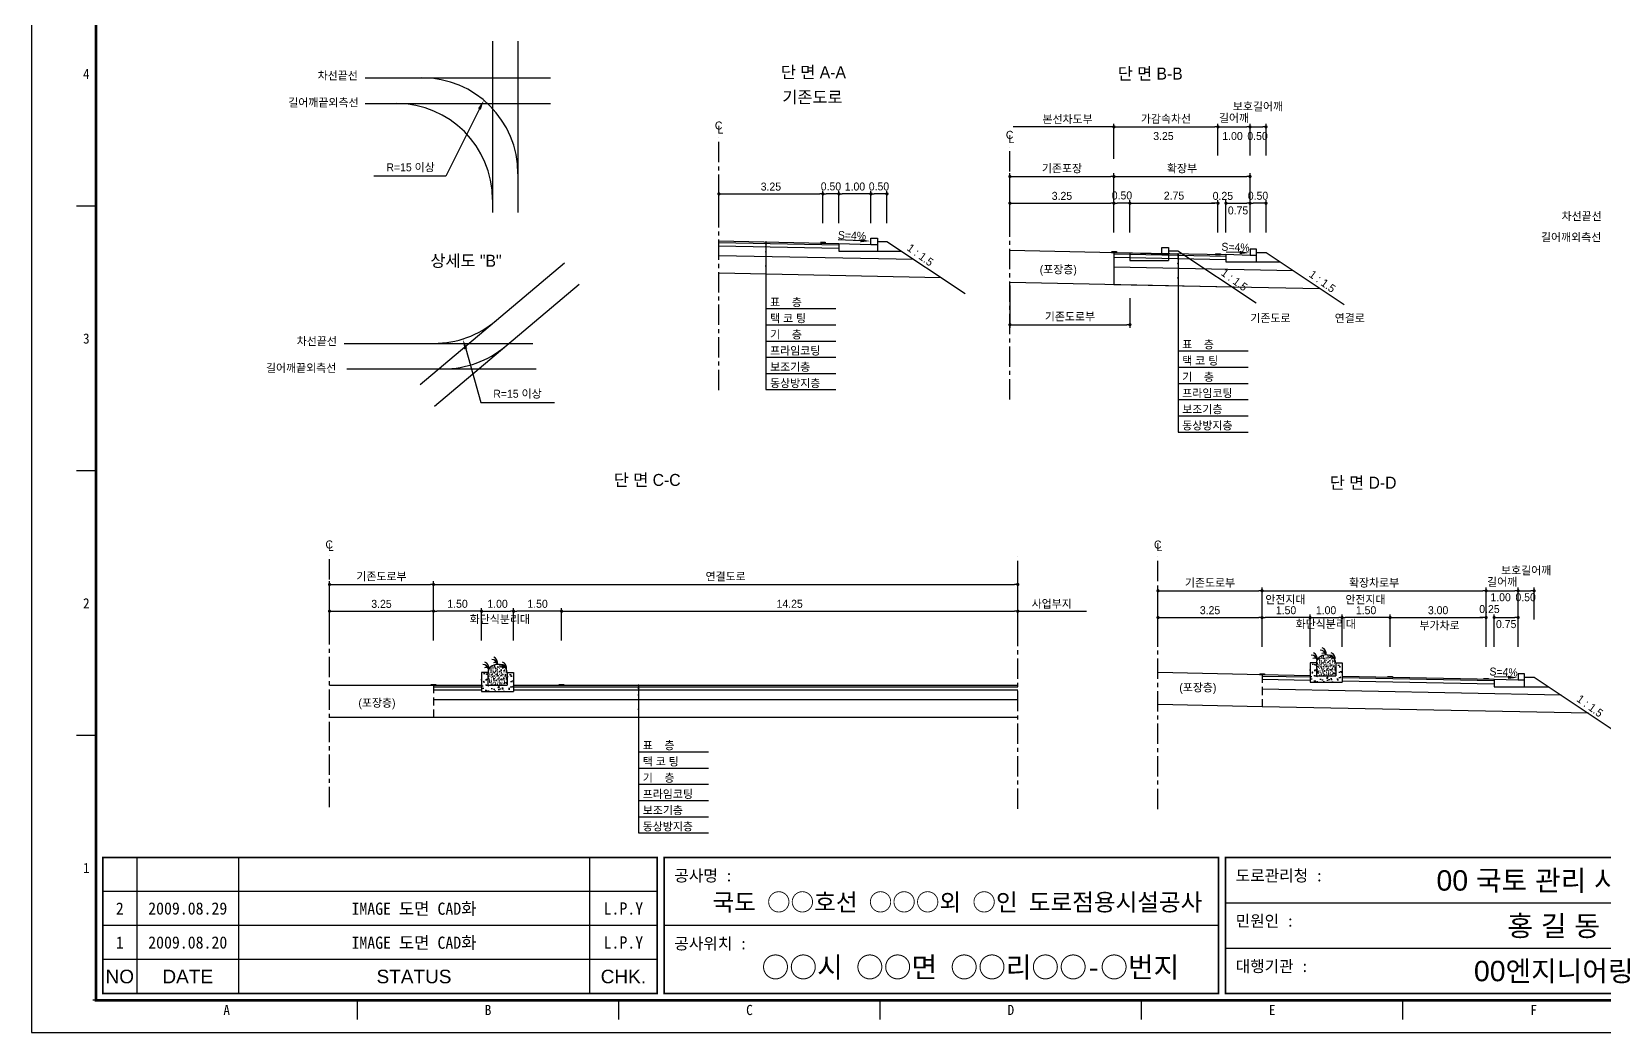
# Model space of a CAD drawing. Header units: millimetres. Extents: x 471 to 894, y -7 to 293.
# Drawn here: x 470.9 to 716.6, y -6.7 to 149.6 of the extents above; entities that cross this region are included whole.
import ezdxf
from ezdxf.enums import TextEntityAlignment as Align

# ---------------------------------------------------------------- set-up
doc = ezdxf.new("R2010")
doc.units = ezdxf.units.MM
doc.linetypes.add('CENTER', pattern=[50.8, 31.75, -6.35, 6.35, -6.35])
doc.linetypes.add('HIDDEN', pattern=[9.525, 6.35, -3.175])
for name, color, linetype in [('CC-GSTR-0004', 4, 'Continuous'), ('CZ-DIMT-0002', 7, 'Continuous'), ('CZ-EXST-0002', 1, 'Continuous'), ('CZ-LIN1-0007', 7, 'Continuous'), ('CZ-LIN2-0003', 3, 'Continuous'), ('CZ-LINE-0001', 7, 'Continuous'), ('CZ-TEXT-BOX0', 7, 'Continuous'), ('TITLE', 7, 'Continuous')]:
    doc.layers.add(name, color=color, linetype=linetype)
doc.styles.add('견고딕', font='arial.ttf')
doc.styles.add('돋움', font='')
doc.styles.add('돋음체', font='')
doc.styles.get('돋움').set_extended_font_data('Dotum')
doc.styles.get('돋음체').set_extended_font_data('DotumChe')

# ---------------------------------------------------------------- blocks, each defined once
blk = doc.blocks.new('_Dot')
at = {"color": 0, "linetype": 'ByBlock', "lineweight": -2}
blk.add_line((-0.5, 0), (-1, 0), dxfattribs=at)
at = {"color": 0, "linetype": 'ByBlock', "const_width": 0.5}
blk.add_lwpolyline([(-0.25, 0, 1), (0.25, 0, 1)], format="xyb", close=True, dxfattribs=at)

msp = doc.modelspace()

# ---------------------------------------------------------------- hatches: boundary and pattern name
at = {"layer": 'CZ-EXST-0002'}
h = msp.add_hatch(dxfattribs=at)
h.set_pattern_fill('AR-SAND', color=256, scale=0.01, style=0)
h.set_pattern_definition([(37.5, (-437.51607, 3531.87413), (-0.016000313, 0.489413237), [0, -0.38608, 0, -0.4318, 0, -0.41275]), (7.5, (-437.5161, 3531.8741), (0.44952328, 0.7168251), [0, -0.20828, 0, -0.34798, 0, -0.13335]), (327.5, (-437.8285, 3531.87413), (0.79099237, 0.001437185), [0, -0.127, 0, -0.4572, 0, -0.5969]), (317.5, (-437.8285, 3531.8741), (0.76355645, 0.22292932), [0, -0.0635, 0, -0.29972, 0, -0.3429])])
edge = h.paths.add_edge_path()
edge.add_ellipse((673.1, 51.03), major_axis=(-1.5, 0), ratio=0.829212, start_angle=180, end_angle=360)
edge.add_line((671.6, 51.03), (671.6, 49.03))
edge.add_line((671.6, 49.03), (674.6, 49.03))
edge.add_line((674.6, 49.03), (674.6, 51.03))
h = msp.add_hatch(dxfattribs=at)
h.set_pattern_fill('AR-CONC', color=256, scale=0.01, style=0)
h.set_pattern_definition([(50, (-566.919, 3530.411), (1.8218467, -0.15939086), [0.1905, -2.0955]), (355, (-566.919, 3530.411), (-0.3524283, 1.9105664), [0.1524, -1.6764]), (100.451, (-566.7671, 3530.3977), (1.469425, 1.7511669), [0.1619, -1.7809]), (46.1842, (-566.919, 3530.919), (2.7107904, -0.4204233), [0.28575, -3.14325]), (96.6356, (-566.693, 3530.884), (2.3740423, 2.4742556), [0.24285, -2.67135]), (351.184, (-566.919, 3530.919), (2.374046, 2.4742512), [0.2286, -2.5146]), (21, (-566.665, 3530.792), (1.5161488, -1.0226552), [0.1905, -2.0955]), (326, (-566.665, 3530.792), (0.6180203, 1.8418797), [0.1524, -1.6764]), (71.4514, (-566.5386, 3530.7067), (2.1341649, 0.8192286), [0.1619, -1.7809]), (37.5, (-566.91894, 3530.41095), (0.03088603, 0.84555039), [0, -1.65608, 0, -1.7018, 0, -1.68275]), (7.5, (-566.9189, 3530.41095), (0.66819663, 1.00180575), [0, -0.97028, 0, -1.61798, 0, -0.64135]), (327.5, (-567.48536, 3530.41095), (1.35590595, -0.05728744), [0, -0.635, 0, -1.9812, 0, -2.6289]), (317.5, (-567.7394, 3530.411), (1.4812918, 0.2542649), [0, -0.8255, 0, -1.31572, 0, -1.8669])])
h.paths.add_polyline_path([(546.2, 46.56), (546.2, 49.56), (545.2, 49.56), (545.2, 47.56), (542.2, 47.56), (542.2, 49.56), (541.2, 49.56), (541.2, 46.56)])
h = msp.add_hatch(dxfattribs=at)
h.set_pattern_fill('AR-SAND', color=256, scale=0.01, style=0)
h.set_pattern_definition([(37.5, (-566.91894, 3530.41095), (-0.016000313, 0.489413237), [0, -0.38608, 0, -0.4318, 0, -0.41275]), (7.5, (-566.91894, 3530.41095), (0.44952328, 0.7168251), [0, -0.20828, 0, -0.34798, 0, -0.13335]), (327.5, (-567.23136, 3530.41095), (0.79099237, 0.001437185), [0, -0.127, 0, -0.4572, 0, -0.5969]), (317.5, (-567.23136, 3530.41095), (0.76355645, 0.22292932), [0, -0.0635, 0, -0.29972, 0, -0.3429])])
edge = h.paths.add_edge_path()
edge.add_ellipse((543.7, 49.56), major_axis=(-1.5, 0), ratio=0.829212, start_angle=180, end_angle=360)
edge.add_line((542.2, 49.56), (542.2, 47.56))
edge.add_line((542.2, 47.56), (545.2, 47.56))
edge.add_line((545.2, 47.56), (545.2, 49.56))
h = msp.add_hatch(dxfattribs=at)
h.set_pattern_fill('AR-CONC', color=256, scale=0.01, style=0)
h.set_pattern_definition([(50, (-437.516, 3531.8741), (1.8218467, -0.15939086), [0.1905, -2.0955]), (355, (-437.516, 3531.8741), (-0.3524283, 1.9105664), [0.1524, -1.6764]), (100.451, (-437.3643, 3531.8608), (1.469425, 1.7511669), [0.1619, -1.7809]), (46.1842, (-437.516, 3532.3821), (2.7107904, -0.4204233), [0.28575, -3.14325]), (96.6356, (-437.2902, 3532.347), (2.3740423, 2.4742556), [0.24285, -2.67135]), (351.184, (-437.516, 3532.382), (2.374046, 2.4742512), [0.2286, -2.5146]), (21, (-437.262, 3532.2551), (1.5161488, -1.0226552), [0.1905, -2.0955]), (326, (-437.262, 3532.2551), (0.6180203, 1.8418797), [0.1524, -1.6764]), (71.4514, (-437.1357, 3532.1699), (2.1341649, 0.8192286), [0.1619, -1.7809]), (37.5, (-437.5161, 3531.8741), (0.03088603, 0.84555039), [0, -1.65608, 0, -1.7018, 0, -1.68275]), (7.5, (-437.5161, 3531.8741), (0.66819663, 1.00180575), [0, -0.97028, 0, -1.61798, 0, -0.64135]), (327.5, (-438.0825, 3531.8741), (1.35590595, -0.05728744), [0, -0.635, 0, -1.9812, 0, -2.6289]), (317.5, (-438.3365, 3531.8741), (1.4812918, 0.2542649), [0, -0.8255, 0, -1.31572, 0, -1.8669])])
h.paths.add_polyline_path([(675.6, 48.03), (675.6, 51.03), (674.6, 51.03), (674.6, 49.03), (671.6, 49.03), (671.6, 51.03), (670.6, 51.03), (670.6, 48.03)])
at = {"layer": 'CZ-LIN1-0007'}
for points in [[(594.89, 116.6), (594.89, 116.72), (594.14, 116.74), (594.14, 116.61)], [(640.35, 115.14), (640.35, 115.26), (639.6, 115.28), (639.6, 115.15)], [(656.6, 114.81), (656.6, 114.94), (655.85, 114.95), (655.85, 114.83)], [(663.47, 49.18), (663.48, 49.31), (662.73, 49.32), (662.72, 49.2)], [(534.07, 47.56), (534.07, 47.69), (533.32, 47.69), (533.32, 47.56)], [(554.07, 47.56), (554.07, 47.69), (553.32, 47.69), (553.32, 47.56)], [(683.47, 48.78), (683.48, 48.91), (682.73, 48.92), (682.72, 48.8)], [(698.47, 48.48), (698.48, 48.61), (697.73, 48.62), (697.72, 48.5)]]:
    msp.add_hatch(color=256, dxfattribs=at).paths.add_polyline_path(points)

# ---------------------------------------------------------------- linework, layer by layer
at = {"color": 0, "linetype": 'ByBlock', "lineweight": -2}
for p, q in [((639.72, 134.74), (639.47, 134.74)), ((625.2, 59.11), (625.45, 59.11))]:
    msp.add_line(p, q, dxfattribs=at)
at = {"color": 0, "linetype": 'ByBlock', "const_width": 0.25}
for points in [[(639.85, 134.74, 1), (640.1, 134.74, 1)], [(625.07, 59.11, 1), (624.82, 59.11, 1)]]:
    msp.add_lwpolyline(points, format="xyb", close=True, dxfattribs=at)
at = {"layer": 'CC-GSTR-0004'}
for p, q in [((597.02, 116.55), (602.02, 116.35)), ((597.02, 116.55), (597.02, 115.35)), ((602.02, 117.35), (603.02, 117.35)), ((602.02, 116.35), (602.02, 117.35)), ((602.02, 116.35), (603.02, 116.35)), ((603.02, 117.35), (603.02, 115.35)), ((597.02, 115.35), (603.02, 115.35))]:
    msp.add_line(p, q, dxfattribs=at)
for points in [[(662.22, 114.65), (661.22, 114.65), (657.47, 114.8), (657.47, 113.65), (662.22, 113.65), (662.22, 115.65), (661.22, 115.65), (661.22, 114.65)], [(704.1, 48.32), (703.1, 48.32), (699.35, 48.47), (699.35, 47.32), (704.1, 47.32), (704.1, 49.32), (703.1, 49.32), (703.1, 48.32)]]:
    msp.add_lwpolyline(points, dxfattribs=at)
at = {"layer": 'CZ-EXST-0002'}
for p, q in [((542.91, 148.15), (542.91, 121.37)), ((546.89, 148.15), (546.89, 121.37)), ((523.01, 142.42), (551.96, 142.42)), ((523.01, 138.4), (551.96, 138.4)), ((647.47, 115.9), (648.47, 115.9)), ((647.47, 114.9), (647.47, 115.9)), ((648.47, 115.9), (648.47, 113.9)), ((531.62, 94.51), (554.17, 113.5)), ((623.72, 115.47), (642.47, 115.1)), ((642.47, 115.1), (647.47, 114.9)), ((642.47, 115.1), (642.47, 113.9)), ((642.47, 113.9), (648.47, 113.9)), ((647.47, 114.9), (648.47, 114.9)), ((648.47, 115.4), (649.97, 115.4)), ((649.97, 115.4), (662.18, 107.26)), ((533.83, 91.14), (556.43, 110.17)), ((623.72, 110.47), (658.4, 109.78)), ((519.75, 100.94), (549.23, 100.94)), ((520.16, 96.94), (549.71, 96.94)), ((663.1, 49.19), (646.85, 49.52)), ((517.45, 47.56), (533.7, 47.56)), ((663.1, 44.19), (646.85, 44.52)), ((517.45, 42.56), (533.7, 42.56))]:
    msp.add_line(p, q, dxfattribs=at)
at = {"layer": 'CZ-LIN1-0007'}
for p, q in [((594.14, 116.74), (594.89, 116.72)), ((594.14, 116.61), (594.89, 116.6)), ((594.89, 116.72), (594.89, 116.6)), ((639.6, 115.28), (640.35, 115.26)), ((639.6, 115.15), (640.35, 115.14)), ((640.35, 115.26), (640.35, 115.14)), ((655.85, 114.95), (656.6, 114.94)), ((655.85, 114.83), (656.6, 114.81)), ((656.6, 114.94), (656.6, 114.81)), ((662.72, 49.2), (662.73, 49.32)), ((663.47, 49.18), (662.72, 49.2)), ((662.73, 49.32), (663.48, 49.31)), ((663.48, 49.31), (663.47, 49.18)), ((533.32, 47.56), (533.32, 47.69)), ((533.32, 47.69), (534.07, 47.69)), ((534.07, 47.56), (533.32, 47.56)), ((534.07, 47.69), (534.07, 47.56)), ((553.32, 47.69), (554.07, 47.69)), ((553.32, 47.56), (553.32, 47.69)), ((554.07, 47.56), (553.32, 47.56)), ((554.07, 47.69), (554.07, 47.56)), ((682.72, 48.8), (682.73, 48.92)), ((683.47, 48.78), (682.72, 48.8)), ((682.73, 48.92), (683.48, 48.91)), ((683.48, 48.91), (683.47, 48.78)), ((697.72, 48.5), (697.73, 48.62)), ((698.47, 48.48), (697.72, 48.5)), ((697.73, 48.62), (698.48, 48.61)), ((698.48, 48.61), (698.47, 48.48))]:
    msp.add_line(p, q, dxfattribs=at)
at = {"layer": 'CZ-LIN2-0003'}
for p, q in [((578.27, 116.93), (597.02, 116.55)), ((578.27, 116.68), (597.02, 116.3)), ((578.27, 116.18), (597.02, 115.8)), ((603.02, 116.85), (604.52, 116.85)), ((604.52, 116.85), (616.72, 108.72)), ((578.27, 114.68), (608.69, 114.07)), ((603.02, 115.35), (606.77, 115.35)), ((639.97, 115.15), (639.97, 110.15)), ((639.97, 115.15), (657.47, 114.8)), ((639.97, 114.9), (657.47, 114.55)), ((639.97, 114.4), (657.47, 114.05)), ((662.22, 115.15), (663.72, 115.15)), ((662.22, 113.65), (665.97, 113.65)), ((663.72, 115.15), (675.93, 107.01)), ((578.27, 111.93), (612.94, 111.24)), ((639.97, 112.9), (667.94, 112.34)), ((639.97, 110.15), (672.19, 109.5)), ((542.2, 49.56), (541.2, 49.56)), ((541.2, 49.56), (541.2, 46.56)), ((542.2, 49.56), (542.2, 47.56)), ((545.2, 49.56), (545.2, 47.56)), ((545.2, 49.56), (546.2, 49.56)), ((546.2, 49.56), (546.2, 46.56)), ((670.6, 49.04), (663.1, 49.19)), ((671.6, 51.03), (670.6, 51.03)), ((670.6, 51.03), (670.6, 48.03)), ((671.6, 51.03), (671.6, 49.03)), ((674.6, 51.03), (675.6, 51.03)), ((674.6, 51.03), (674.6, 49.03)), ((675.6, 51.03), (675.6, 48.03)), ((533.7, 47.56), (541.2, 47.56)), ((533.7, 47.31), (541.2, 47.31)), ((533.7, 46.81), (541.2, 46.81)), ((542.2, 47.56), (545.2, 47.56)), ((546.2, 47.56), (624.95, 47.56)), ((546.2, 47.31), (624.95, 47.31)), ((546.2, 46.81), (624.95, 46.81)), ((670.6, 48.79), (663.1, 48.94)), ((670.6, 48.29), (663.1, 48.44)), ((709.82, 46.01), (663.1, 46.94)), ((670.6, 48.03), (675.6, 48.03)), ((671.6, 49.03), (674.6, 49.03)), ((699.35, 48.47), (675.6, 48.94)), ((699.35, 48.22), (675.6, 48.69)), ((699.35, 47.72), (675.6, 48.19)), ((704.1, 48.82), (705.6, 48.82)), ((704.1, 47.32), (707.85, 47.32)), ((705.6, 48.82), (717.81, 40.68)), ((533.7, 45.31), (624.95, 45.31)), ((541.2, 46.56), (546.2, 46.56)), ((533.7, 42.56), (624.95, 42.56)), ((714.07, 43.17), (663.1, 44.19))]:
    msp.add_line(p, q, dxfattribs=at)
for centre, radius, start, end in [((531.89, 127.42), 15, 0, 90), ((527.91, 123.4), 15, 0, 90), ((533.78, 115.94), 15, 270, 310.097), ((535.24, 111.94), 15, 270, 310.097), ((542.72, 51.03), 1, 347.1802, 67.3267), ((670.84, 51.37), 0.88, 7.8639, 92.7752), ((671.29, 51.34), 0.44, 19.771, 124.0366), ((670.73, 51.71), 1, 347.1802, 67.3267), ((672.23, 52.15), 0.88, 7.8639, 92.7752), ((672.69, 52.12), 0.44, 19.771, 124.0366), ((672.12, 52.49), 1, 347.1802, 67.3267), ((673.62, 51.37), 0.88, 7.8639, 92.7752), ((674.08, 51.34), 0.44, 19.771, 124.0366), ((673.52, 51.71), 1, 347.1802, 67.3267), ((541.43, 49.9), 0.88, 7.8639, 92.7752), ((541.89, 49.88), 0.44, 19.771, 124.0366), ((541.33, 50.25), 1, 347.1802, 67.3267), ((542.83, 50.69), 0.88, 7.8639, 92.7752), ((543.29, 50.66), 0.44, 19.771, 124.0366), ((544.22, 49.9), 0.88, 7.8639, 92.7752), ((544.68, 49.88), 0.44, 19.771, 124.0366), ((544.11, 50.25), 1, 347.1802, 67.3267)]:
    msp.add_arc(centre, radius, start, end, dxfattribs=at)
for centre in [(673.1, 51.03), (543.7, 49.56)]:
    msp.add_ellipse(centre, major_axis=(-1.5, 0), ratio=0.829212, start_param=3.141593, end_param=6.283185, dxfattribs=at)
at = {"layer": 'CZ-LINE-0001'}
for p, q in [((639.97, 129.77), (639.97, 135.24)), ((639.97, 130.27), (639.97, 135.24)), ((656.22, 130.27), (656.22, 135.24)), ((656.22, 130.27), (656.22, 135.24)), ((661.22, 130.27), (661.22, 135.24)), ((661.22, 130.27), (661.22, 135.24)), ((663.72, 130.27), (663.72, 135.24)), ((639.97, 134.74), (624.22, 134.74)), ((640.47, 134.74), (655.72, 134.74)), ((656.72, 134.74), (660.72, 134.74)), ((661.72, 134.74), (663.22, 134.74)), ((623.72, 123.32), (623.72, 127.49)), ((624.22, 126.99), (639.47, 126.99)), ((639.97, 123.32), (639.97, 127.49)), ((639.97, 123.32), (639.97, 127.49)), ((640.47, 126.99), (660.72, 126.99)), ((661.22, 123.32), (661.22, 127.49)), ((578.27, 119.72), (578.27, 124.78)), ((578.77, 124.28), (594.02, 124.28)), ((594.52, 119.72), (594.52, 124.78)), ((594.52, 119.72), (594.52, 124.78)), ((596.52, 124.28), (595.02, 124.28)), ((597.02, 119.72), (597.02, 124.78)), ((597.02, 119.72), (597.02, 124.78)), ((601.52, 124.28), (597.52, 124.28)), ((602.02, 122.17), (602.02, 124.78)), ((602.02, 119.72), (602.02, 124.78)), ((604.02, 124.28), (602.52, 124.28)), ((604.52, 119.72), (604.52, 124.78)), ((623.72, 118.27), (623.72, 123.32)), ((639.97, 118.27), (639.97, 123.32)), ((639.97, 118.27), (639.97, 123.32)), ((642.47, 118.27), (642.47, 123.32)), ((642.47, 118.27), (642.47, 123.32)), ((656.22, 118.27), (656.22, 123.32)), ((656.22, 118.27), (656.22, 123.32)), ((657.47, 118.27), (657.47, 123.32)), ((657.47, 118.27), (657.47, 123.32)), ((661.22, 120.71), (661.22, 123.32)), ((661.22, 118.27), (661.22, 123.32)), ((663.72, 118.27), (663.72, 123.32)), ((624.22, 122.82), (639.47, 122.82)), ((641.97, 122.82), (640.47, 122.82)), ((642.97, 122.82), (655.72, 122.82)), ((655.72, 122.82), (655.22, 122.82)), ((657.97, 122.82), (658.47, 122.82)), ((657.97, 122.82), (660.72, 122.82)), ((663.22, 122.82), (661.72, 122.82)), ((585.62, 116.79), (585.62, 93.71)), ((649.99, 114.95), (649.99, 87.09)), ((623.72, 109.97), (623.72, 103.35)), ((585.62, 106.37), (596.55, 106.37)), ((642.47, 107.97), (642.47, 103.35)), ((585.62, 103.83), (596.55, 103.83)), ((624.22, 103.85), (641.97, 103.85)), ((585.62, 101.3), (596.55, 101.3)), ((585.62, 98.77), (596.55, 98.77)), ((649.99, 99.75), (660.92, 99.75)), ((585.62, 96.24), (596.55, 96.24)), ((649.99, 97.21), (660.92, 97.21)), ((585.62, 93.71), (596.55, 93.71)), ((649.99, 94.68), (660.92, 94.68)), ((649.99, 92.15), (660.92, 92.15)), ((649.99, 89.62), (660.92, 89.62)), ((649.99, 87.09), (660.92, 87.09)), ((517.45, 59.61), (517.45, 63.79)), ((517.95, 63.29), (533.2, 63.29)), ((533.7, 59.61), (533.7, 63.79)), ((533.7, 59.61), (533.7, 63.79)), ((534.2, 63.29), (624.45, 63.29)), ((624.95, 59.61), (624.95, 63.79)), ((646.85, 58.62), (646.85, 62.8)), ((647.35, 62.3), (662.6, 62.3)), ((663.1, 58.62), (663.1, 62.8)), ((663.1, 58.62), (663.1, 62.8)), ((663.6, 62.3), (697.6, 62.3)), ((698.1, 58.62), (698.1, 62.8)), ((698.1, 57.82), (698.1, 62.8)), ((698.6, 62.3), (702.6, 62.3)), ((703.1, 57.82), (703.1, 62.8)), ((703.1, 57.82), (703.1, 62.8)), ((703.6, 62.3), (705.1, 62.3)), ((705.6, 57.82), (705.6, 62.8)), ((517.45, 54.56), (517.45, 59.61)), ((517.95, 59.11), (533.2, 59.11)), ((533.7, 54.56), (533.7, 59.61)), ((533.7, 54.56), (533.7, 59.61)), ((540.7, 59.11), (534.2, 59.11)), ((541.2, 54.56), (541.2, 59.61)), ((541.2, 54.56), (541.2, 59.61)), ((541.7, 59.11), (545.7, 59.11)), ((546.2, 54.56), (546.2, 59.61)), ((546.2, 54.56), (546.2, 59.61)), ((553.2, 59.11), (546.7, 59.11)), ((553.7, 54.56), (553.7, 59.61)), ((553.7, 54.56), (553.7, 59.61)), ((554.2, 59.11), (624.45, 59.11)), ((624.95, 54.56), (624.95, 59.61)), ((624.95, 54.56), (624.95, 59.61)), ((625.45, 59.11), (635.67, 59.11)), ((646.85, 53.57), (646.85, 58.62)), ((647.35, 58.12), (662.6, 58.12)), ((663.1, 53.57), (663.1, 58.62)), ((663.1, 53.57), (663.1, 58.62)), ((670.1, 58.12), (663.6, 58.12)), ((670.6, 53.57), (670.6, 58.62)), ((670.6, 53.57), (670.6, 58.62)), ((671.1, 58.12), (675.1, 58.12)), ((675.6, 53.57), (675.6, 58.62)), ((675.6, 53.57), (675.6, 58.62)), ((682.6, 58.12), (676.1, 58.12)), ((683.1, 53.57), (683.1, 58.62)), ((683.1, 53.57), (683.1, 58.62)), ((683.6, 58.12), (697.6, 58.12)), ((697.6, 58.12), (697.1, 58.12)), ((698.1, 53.57), (698.1, 58.62)), ((698.1, 53.57), (698.1, 58.62)), ((699.35, 53.57), (699.35, 58.62)), ((699.35, 53.57), (699.35, 58.62)), ((699.85, 58.12), (702.6, 58.12)), ((699.85, 58.12), (700.35, 58.12)), ((703.1, 53.57), (703.1, 58.62)), ((565.73, 47.56), (565.73, 24.48)), ((565.73, 37.14), (576.66, 37.14)), ((565.73, 34.61), (576.66, 34.61)), ((565.73, 32.08), (576.66, 32.08)), ((565.73, 29.54), (576.66, 29.54)), ((565.73, 27.01), (576.66, 27.01)), ((565.73, 24.48), (576.66, 24.48))]:
    msp.add_line(p, q, dxfattribs=at)
at = {"layer": 'CZ-LINE-0001', "linetype": 'CENTER', "ltscale": 0.1}
for p, q in [((578.27, 93.65), (578.27, 133.03)), ((623.72, 92.19), (623.72, 131.58)), ((517.45, 28.49), (517.45, 67.87)), ((624.95, 28.24), (624.95, 67.62)), ((646.85, 28.22), (646.85, 67.61))]:
    msp.add_line(p, q, dxfattribs=at)
at = {"layer": 'CZ-LINE-0001', "linetype": 'HIDDEN', "ltscale": 0.2}
for p, q in [((663.1, 49.19), (663.1, 44.19)), ((533.7, 47.56), (533.7, 42.56))]:
    msp.add_line(p, q, dxfattribs=at)
at = {"layer": 'CZ-LINE-0001'}
for points in [[(540.86, 137.54), (535.64, 127.07), (524.4, 127.07)], [(600.39, 116.97), (596.89, 117.11)], [(659.62, 115.12), (657.48, 115.2)], [(538.73, 100.07), (541.1, 91.71), (552.6, 91.71)], [(701.5, 48.79), (699.35, 48.87)]]:
    msp.add_lwpolyline(points, dxfattribs=at)
for centre, start, end in [((585.61, 116.04), 0, 180), ((585.61, 116.04), 0, 180), ((585.61, 116.04), 180, 0), ((585.61, 116.04), 180, 0), ((585.62, 116.73), 0, 180), ((585.62, 116.73), 0, 180), ((585.62, 116.73), 180, 0), ((585.62, 116.73), 180, 0), ((585.62, 116.53), 0, 180), ((585.62, 116.53), 0, 180), ((585.62, 116.53), 180, 0), ((585.62, 116.53), 180, 0), ((585.62, 116.29), 0, 180), ((585.62, 116.29), 0, 180), ((585.62, 116.29), 180, 0), ((585.62, 116.29), 180, 0), ((585.61, 115.24), 0, 180), ((585.61, 115.24), 0, 180), ((585.61, 115.24), 180, 0), ((585.61, 115.24), 180, 0)]:
    msp.add_arc(centre, 0.0625, start, end, dxfattribs=at)
at = {"layer": 'CZ-LINE-0001', "linetype": 'ByBlock'}
for centre, start, end in [((585.61, 113.01), 0, 180), ((585.61, 113.01), 0, 180), ((649.99, 114.89), 0, 180), ((649.99, 114.89), 0, 180), ((649.99, 114.89), 180, 0), ((649.99, 114.89), 180, 0), ((649.99, 114.69), 0, 180), ((649.99, 114.69), 0, 180), ((649.99, 114.69), 180, 0), ((649.99, 114.69), 180, 0), ((649.99, 114.45), 0, 180), ((649.99, 114.45), 0, 180), ((649.99, 114.45), 180, 0), ((649.99, 114.45), 180, 0), ((649.98, 114.2), 0, 180), ((649.98, 114.2), 0, 180), ((649.98, 114.2), 180, 0), ((649.98, 114.2), 180, 0), ((649.98, 113.4), 0, 180), ((649.98, 113.4), 0, 180), ((649.98, 113.4), 180, 0), ((649.98, 113.4), 180, 0), ((585.61, 113.01), 180, 0), ((585.61, 113.01), 180, 0), ((649.98, 111.17), 0, 180), ((649.98, 111.17), 0, 180), ((649.98, 111.17), 180, 0), ((649.98, 111.17), 180, 0), ((565.73, 47.5), 0, 180), ((565.73, 47.5), 0, 180), ((565.73, 47.5), 180, 0), ((565.73, 47.5), 180, 0), ((565.73, 47.3), 0, 180), ((565.73, 47.3), 0, 180), ((565.73, 47.3), 180, 0), ((565.73, 47.3), 180, 0), ((565.73, 47.07), 0, 180), ((565.73, 47.07), 0, 180), ((565.73, 47.07), 180, 0), ((565.73, 47.07), 180, 0), ((565.72, 46.82), 0, 180), ((565.72, 46.82), 0, 180), ((565.72, 46.82), 180, 0), ((565.72, 46.82), 180, 0), ((565.72, 46.02), 0, 180), ((565.72, 46.02), 0, 180), ((565.72, 46.02), 180, 0), ((565.72, 46.02), 180, 0), ((565.72, 43.78), 0, 180), ((565.72, 43.78), 0, 180), ((565.72, 43.78), 180, 0), ((565.72, 43.78), 180, 0)]:
    msp.add_arc(centre, 0.0625, start, end, dxfattribs=at)
at = {"layer": 'CZ-LINE-0001'}
for points in [[(540.64, 137.65), (541.54, 138.88), (541.09, 137.43)], [(600.4, 117.22), (601.89, 116.91), (600.38, 116.72)], [(659.63, 115.37), (661.12, 115.06), (659.61, 114.87)], [(538.49, 100), (538.32, 101.52), (538.97, 100.14)], [(701.51, 49.04), (702.99, 48.73), (701.49, 48.54)]]:
    msp.add_solid(points, dxfattribs=at)
at = {"layer": 'TITLE', "color": 7, "linetype": 'Continuous'}
for p, q in [((480.98, 122.34), (477.96, 122.34)), ((480.98, 81.01), (477.96, 81.01)), ((480.98, 39.68), (477.96, 39.68)), ((521.81, -4.67), (521.81, -1.65)), ((562.63, -4.67), (562.63, -1.65)), ((603.46, -4.67), (603.46, -1.65)), ((644.28, -4.67), (644.28, -1.65)), ((685.11, -4.67), (685.11, -1.65))]:
    msp.add_line(p, q, dxfattribs=at)
at = {"layer": 'TITLE', "ltscale": 150}
for p, q in [((487.35, 20.64), (487.35, -0.59)), ((503.26, 20.64), (503.26, -0.59)), ((558.04, 20.64), (558.04, -0.59)), ((568.65, 15.33), (482.04, 15.33)), ((657.39, 13.56), (744, 13.56)), ((568.65, 10.03), (482.04, 10.03)), ((656.32, 10.03), (569.71, 10.03)), ((657.39, 6.49), (744, 6.49)), ((568.65, 4.72), (482.04, 4.72))]:
    msp.add_line(p, q, dxfattribs=at)
at = {"layer": 'TITLE'}
msp.add_line((889.34, -1.65), (480.48, -1.65), dxfattribs=at)
msp.add_lwpolyline([(470.9, -6.68), (894.26, -6.68), (894.26, 292.7), (470.9, 292.7)], close=True, dxfattribs=at)
at = {"layer": 'TITLE', "linetype": 'Continuous', "const_width": 0.403}
msp.add_lwpolyline([(480.98, -1.65), (480.98, 287.66), (889.23, 287.66), (889.23, -1.65)], close=True, dxfattribs=at)
at = {"layer": 'TITLE', "ltscale": 150, "const_width": 0.265}
for points in [[(482.04, 20.64), (568.65, 20.64), (568.65, -0.59), (482.04, -0.59)], [(569.71, 20.64), (656.32, 20.64), (656.32, -0.59), (569.71, -0.59)], [(744, -0.59), (657.39, -0.59), (657.39, 20.64), (744, 20.64)]]:
    msp.add_lwpolyline(points, close=True, dxfattribs=at)

# ---------------------------------------------------------------- block references
at = {"layer": 'CZ-LINE-0001', "xscale": 0.5, "yscale": 0.5, "zscale": 0.5, "rotation": 180}
for p in [(639.97, 134.74), (656.22, 134.74), (661.22, 134.74), (623.72, 126.99), (639.97, 126.99), (578.27, 124.28), (594.52, 124.28), (597.02, 124.28), (602.02, 124.28), (623.72, 122.82), (639.97, 122.82), (642.47, 122.82), (657.47, 122.82), (657.47, 122.82), (661.22, 122.82), (623.72, 103.85), (517.45, 63.29), (533.7, 63.29), (646.85, 62.3), (663.1, 62.3), (698.1, 62.3), (703.1, 62.3), (517.45, 59.11), (533.7, 59.11), (541.2, 59.11), (546.2, 59.11), (553.7, 59.11), (646.85, 58.12), (663.1, 58.12), (670.6, 58.12), (675.6, 58.12), (683.1, 58.12), (699.35, 58.12), (699.35, 58.12)]:
    msp.add_blockref('_Dot', p, dxfattribs=at)
at = {"layer": 'CZ-LINE-0001', "xscale": 0.5, "yscale": 0.5, "zscale": 0.5}
for p in [(656.22, 134.74), (661.22, 134.74), (663.72, 134.74), (639.97, 126.99), (661.22, 126.99), (594.52, 124.28), (597.02, 124.28), (602.02, 124.28), (604.52, 124.28), (639.97, 122.82), (642.47, 122.82), (656.22, 122.82), (656.22, 122.82), (661.22, 122.82), (663.72, 122.82), (642.47, 103.85), (533.7, 63.29), (624.95, 63.29), (663.1, 62.3), (698.1, 62.3), (703.1, 62.3), (705.6, 62.3), (533.7, 59.11), (541.2, 59.11), (546.2, 59.11), (553.7, 59.11), (624.95, 59.11), (663.1, 58.12), (670.6, 58.12), (675.6, 58.12), (683.1, 58.12), (698.1, 58.12), (698.1, 58.12), (703.1, 58.12)]:
    msp.add_blockref('_Dot', p, dxfattribs=at)

# ---------------------------------------------------------------- texts
at = {"layer": 'CZ-DIMT-0002', "style": '돋움'}
for s, p in [('차선끝선', (518.74, 142.75)), ('길어깨끝외측선', (516.5, 138.55)), ('C', (578.23, 134.96)), ('L', (578.49, 134.3)), ('C', (623.68, 133.5)), ('L', (623.95, 132.84)), ('R=15 이상', (530.11, 128.43)), ('차선끝선', (713.02, 120.79)), ('차선끝선', (515.47, 101.27)), ('길어깨끝외측선', (513.02, 97.09)), ('R=15 이상', (546.81, 93.07)), ('C', (517.41, 69.53)), ('L', (517.67, 69.14)), ('C', (646.81, 69.52)), ('L', (647.08, 69.12))]:
    msp.add_text(s, height=1.25, dxfattribs=at).set_placement(p, align=Align.MIDDLE_CENTER)
for s, p in [('3.25', (646.11, 132.69)), ('1.00', (656.9, 132.69)), ('0.50', (660.81, 132.69)), ('길어깨외측선', (706.67, 116.88)), ('(포장층)', (628.38, 111.86)), ('표    층', (586.27, 106.75)), ('기존도로', (661.27, 104.25)), ('연결로', (674.45, 104.25)), ('택 코 팅', (586.27, 104.22)), ('기    층', (586.27, 101.69)), ('표    층', (650.64, 100.14)), ('프라임코팅', (586.27, 99.16)), ('택 코 팅', (650.64, 97.6)), ('보조기층', (586.27, 96.63)), ('기    층', (650.64, 95.07)), ('동상방지층', (586.27, 94.1)), ('프라임코팅', (650.64, 92.54)), ('보조기층', (650.64, 90.01)), ('동상방지층', (650.64, 87.48)), ('안전지대', (663.61, 60.31)), ('안전지대', (676.12, 60.31)), ('1.00', (698.77, 60.67)), ('0.50', (702.68, 60.67)), ('사업부지', (627.11, 59.64)), ('화단식분리대', (539.35, 57.24)), ('화단식분리대', (668.34, 56.48)), ('부가차로', (687.68, 56.25)), ('(포장층)', (650.18, 46.58)), ('(포장층)', (521.97, 44.18)), ('표    층', (566.38, 37.53)), ('택 코 팅', (566.38, 35)), ('기    층', (566.38, 32.47)), ('프라임코팅', (566.38, 29.93)), ('보조기층', (566.38, 27.4)), ('동상방지층', (566.38, 24.87))]:
    msp.add_text(s, height=1.25, dxfattribs=at).set_placement(p)
for s, rotation, p in [('S=4%', 357.7094, (599.06, 117.78)), ('1 : 1.5', 323.8881, (609.73, 114.74)), ('S=4%', 357.7094, (658.96, 115.95)), ('1 : 1.5', 323.8881, (658.78, 110.86)), ('1 : 1.5', 323.8881, (672.53, 110.61)), ('S=4%', 357.7094, (700.83, 49.62)), ('1 : 1.5', 323.8881, (714.32, 44.32))]:
    msp.add_text(s, height=1.25, rotation=rotation, dxfattribs=at).set_placement(p, align=Align.MIDDLE_CENTER)
at = {"layer": 'CZ-DIMT-0002', "insert": (632.73, 135.88), "char_height": 1.25, "attachment_point": 5, "style": '돋움'}
msp.add_mtext('본선차도부', dxfattribs=at)
at = {"layer": 'CZ-LINE-0001', "char_height": 1.25, "attachment_point": 5, "style": '돋움'}
for s, insert in [('\\A1;보호길어깨', (662.47, 137.86)), ('\\A1;가감속차선', (648.1, 135.94)), ('\\A1;길어깨', (658.72, 136.06)), ('\\A1;기존포장', (631.85, 128.19)), ('\\A1;확장부', (650.6, 128.19)), ('\\A1;3.25', (586.39, 125.41)), ('\\A1;0.50', (595.77, 125.44)), ('\\A1;1.00', (599.52, 125.42)), ('\\A1;0.50', (603.27, 125.44)), ('\\A1;3.25', (631.85, 123.96)), ('\\A1;0.50', (641.22, 124.03)), ('\\A1;2.75', (649.35, 124)), ('\\A1;0.25', (656.98, 123.96)), ('\\A1;0.50', (662.47, 123.98)), ('\\A1;0.75', (659.35, 121.69)), ('\\A1;기존도로부', (633.1, 105.05)), ('\\A1;기존도로부', (525.57, 64.48)), ('\\A1;연결도로', (579.32, 64.48)), ('\\A1;기존도로부', (654.98, 63.49)), ('\\A1;확장차로{\\fGulimChe|b0|i0|c129|p32;부}', (680.6, 63.49)), ('\\A1;길어깨', (700.6, 63.62)), ('\\A1;보호길어깨', (704.35, 65.41)), ('\\A1;3.25', (525.57, 60.25)), ('\\A1;1.50', (537.45, 60.26)), ('\\A1;1.00', (543.7, 60.26)), ('\\A1;1.50', (549.95, 60.26)), ('\\A1;14.25', (589.32, 60.26)), ('\\A1;3.25', (654.98, 59.26)), ('\\A1;1.50', (666.85, 59.26)), ('\\A1;1.00', (673.1, 59.26)), ('\\A1;1.50', (679.35, 59.26)), ('\\A1;3.00', (690.6, 59.26)), ('\\A1;0.25', (698.62, 59.44)), ('\\A1;0.75', (701.23, 57.09))]:
    msp.add_mtext(s, dxfattribs=dict(at, insert=insert))
at = {"layer": 'CZ-TEXT-BOX0', "style": '돋움'}
for s, p in [('단 면 A-A', (593.03, 143.28)), ('단 면 B-B', (645.63, 143.07)), ('기존도로', (592.88, 139.38)), ('상세도 "B"', (538.77, 113.84)), ('단 면 C-C', (567.07, 79.61)), ('단 면 D-D', (678.88, 79.18))]:
    msp.add_text(s, height=1.875, dxfattribs=at).set_placement(p, align=Align.MIDDLE_CENTER)
at = {"layer": 'TITLE', "color": 3, "linetype": 'Continuous', "style": '돋음체'}
for s, p in [('4', (479.47, 143.01)), ('3', (479.47, 101.68)), ('2', (479.47, 60.35)), ('1', (479.47, 19.02)), ('A', (501.39, -3.16)), ('B', (542.22, -3.16)), ('C', (583.04, -3.16)), ('D', (623.87, -3.16)), ('E', (664.69, -3.16)), ('F', (705.52, -3.16))]:
    msp.add_text(s, height=1.59, dxfattribs=at).set_placement(p, align=Align.MIDDLE)
at = {"layer": 'TITLE', "style": '돋음체'}
for s, p in [('공사명 : ', (571.31, 16.92)), ('도로관리청 :', (658.98, 16.92)), ('민원인 :', (658.98, 9.85)), ('공사위치 :', (571.31, 6.31)), ('대행기관 :', (658.98, 2.77))]:
    msp.add_text(s, height=1.804, dxfattribs=at).set_placement(p)
at = {"layer": 'TITLE', "color": 7, "linetype": 'Continuous'}
for s, height, style, p in [('00 국토 관리 사무소', 3.1832, '견고딕', (708.65, 17.1)), ('국도 ○○호선 ○○○외 ○인 도로점용시설공사', 2.7, '돋음체', (615.52, 13.71)), ('홍 길 동', 3.183, '견고딕', (708.65, 10.03)), ('○○시 ○○면 ○○리○○-○번지', 3.1832, '돋음체', (617.55, 3.55)), ('00엔지니어링', 3.183, '견고딕', (708.65, 2.95))]:
    msp.add_text(s, height=height, dxfattribs=dict(at, style=style)).set_placement(p, align=Align.MIDDLE)
at = {"layer": 'TITLE', "color": 1, "linetype": 'Continuous', "style": '돋음체'}
msp.add_text('2', height=1.91, dxfattribs=at).set_placement((484.7, 12.68), align=Align.MIDDLE)
at = {"layer": 'TITLE', "linetype": 'Continuous'}
for s, height, style, p in [('2009.08.29', 1.91, '돋음체', (495.31, 12.68)), ('L.P.Y', 1.91, '돋음체', (563.35, 12.68)), ('1', 1.91, '돋음체', (484.7, 7.37)), ('2009.08.20', 1.91, '돋음체', (495.31, 7.37)), ('L.P.Y', 1.91, '돋음체', (563.35, 7.37)), ('NO', 2.122, '견고딕', (484.7, 2.07)), ('DATE', 2.122, '견고딕', (495.31, 2.07)), ('STATUS', 2.122, '견고딕', (530.65, 2.07)), ('CHK.', 2.122, '견고딕', (563.35, 2.07))]:
    msp.add_text(s, height=height, dxfattribs=dict(at, style=style)).set_placement(p, align=Align.MIDDLE)
at = {"layer": 'TITLE', "style": '돋음체'}
for p in [(530.65, 12.68), (530.65, 7.37)]:
    msp.add_text('IMAGE 도면 CAD화', height=1.9099, dxfattribs=at).set_placement(p, align=Align.MIDDLE)

doc.saveas('drawing.dxf')
